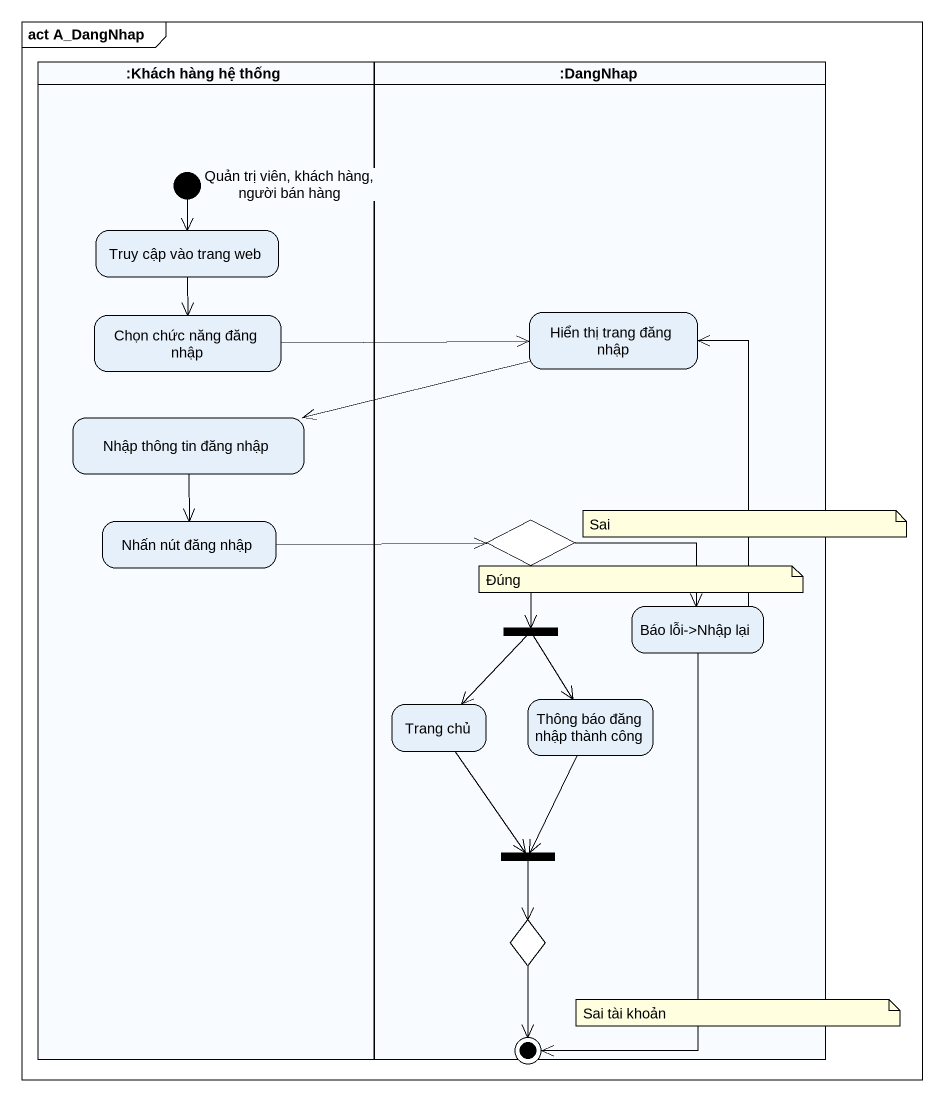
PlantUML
@startuml
mainframe act A_DangNhap
hide empty description
state ":Khách hàng hệ thống" as Khách_hàng_hệ_thống <<partition>> {
  state "Quản trị viên, khách hàng, người bán hàng" as Quản_trị_viên_khách_hàng <<start>>
  state "Truy cập vào trang web" as Truy_cập_vào_trang_web
  state "Chọn chức năng đăng nhập" as Chọn_chức_năng_đăng_nhập
  state "Nhập thông tin đăng nhập" as Nhập_thông_tin_đăng_nhập
  state "Nhấn nút đăng nhập" as Nhấn_nút_đăng_nhập
}
state ":DangNhap" as DangNhap <<partition>> {
  state "Hiển thị trang đăng nhập" as Hiển_thị_trang_đăng_nhập
  state choice1 <<choice>>
  state fork1 <<fork>>
  state "Báo lỗi->Nhập lại" as Báo_lỗi_Nhập_lại
  state "Trang chủ" as Trang_chủ
  state "Thông báo đăng nhập thành công" as Thông_báo_đăng_nhập_thành
  state fork2 <<join>>
  state choice2 <<choice>>
  Báo_lỗi_Nhập_lại --> [*]
  choice2 --> [*]
}
Quản_trị_viên_khách_hàng --> Truy_cập_vào_trang_web
Truy_cập_vào_trang_web --> Chọn_chức_năng_đăng_nhập
Chọn_chức_năng_đăng_nhập -right-> Hiển_thị_trang_đăng_nhập
Hiển_thị_trang_đăng_nhập -left-> Nhập_thông_tin_đăng_nhập
Nhập_thông_tin_đăng_nhập --> Nhấn_nút_đăng_nhập
Nhấn_nút_đăng_nhập -right-> choice1
choice1 --> fork1
choice1 -right-> Báo_lỗi_Nhập_lại
fork1 --> Trang_chủ
fork1 --> Thông_báo_đăng_nhập_thành
Báo_lỗi_Nhập_lại -up-> Hiển_thị_trang_đăng_nhập
Trang_chủ --> fork2
Thông_báo_đăng_nhập_thành --> fork2
fork2 --> choice2
note as N1
  Sai
end note
note as N2
  Đúng
end note
note as N3
  Sai tài khoản
end note
@enduml
